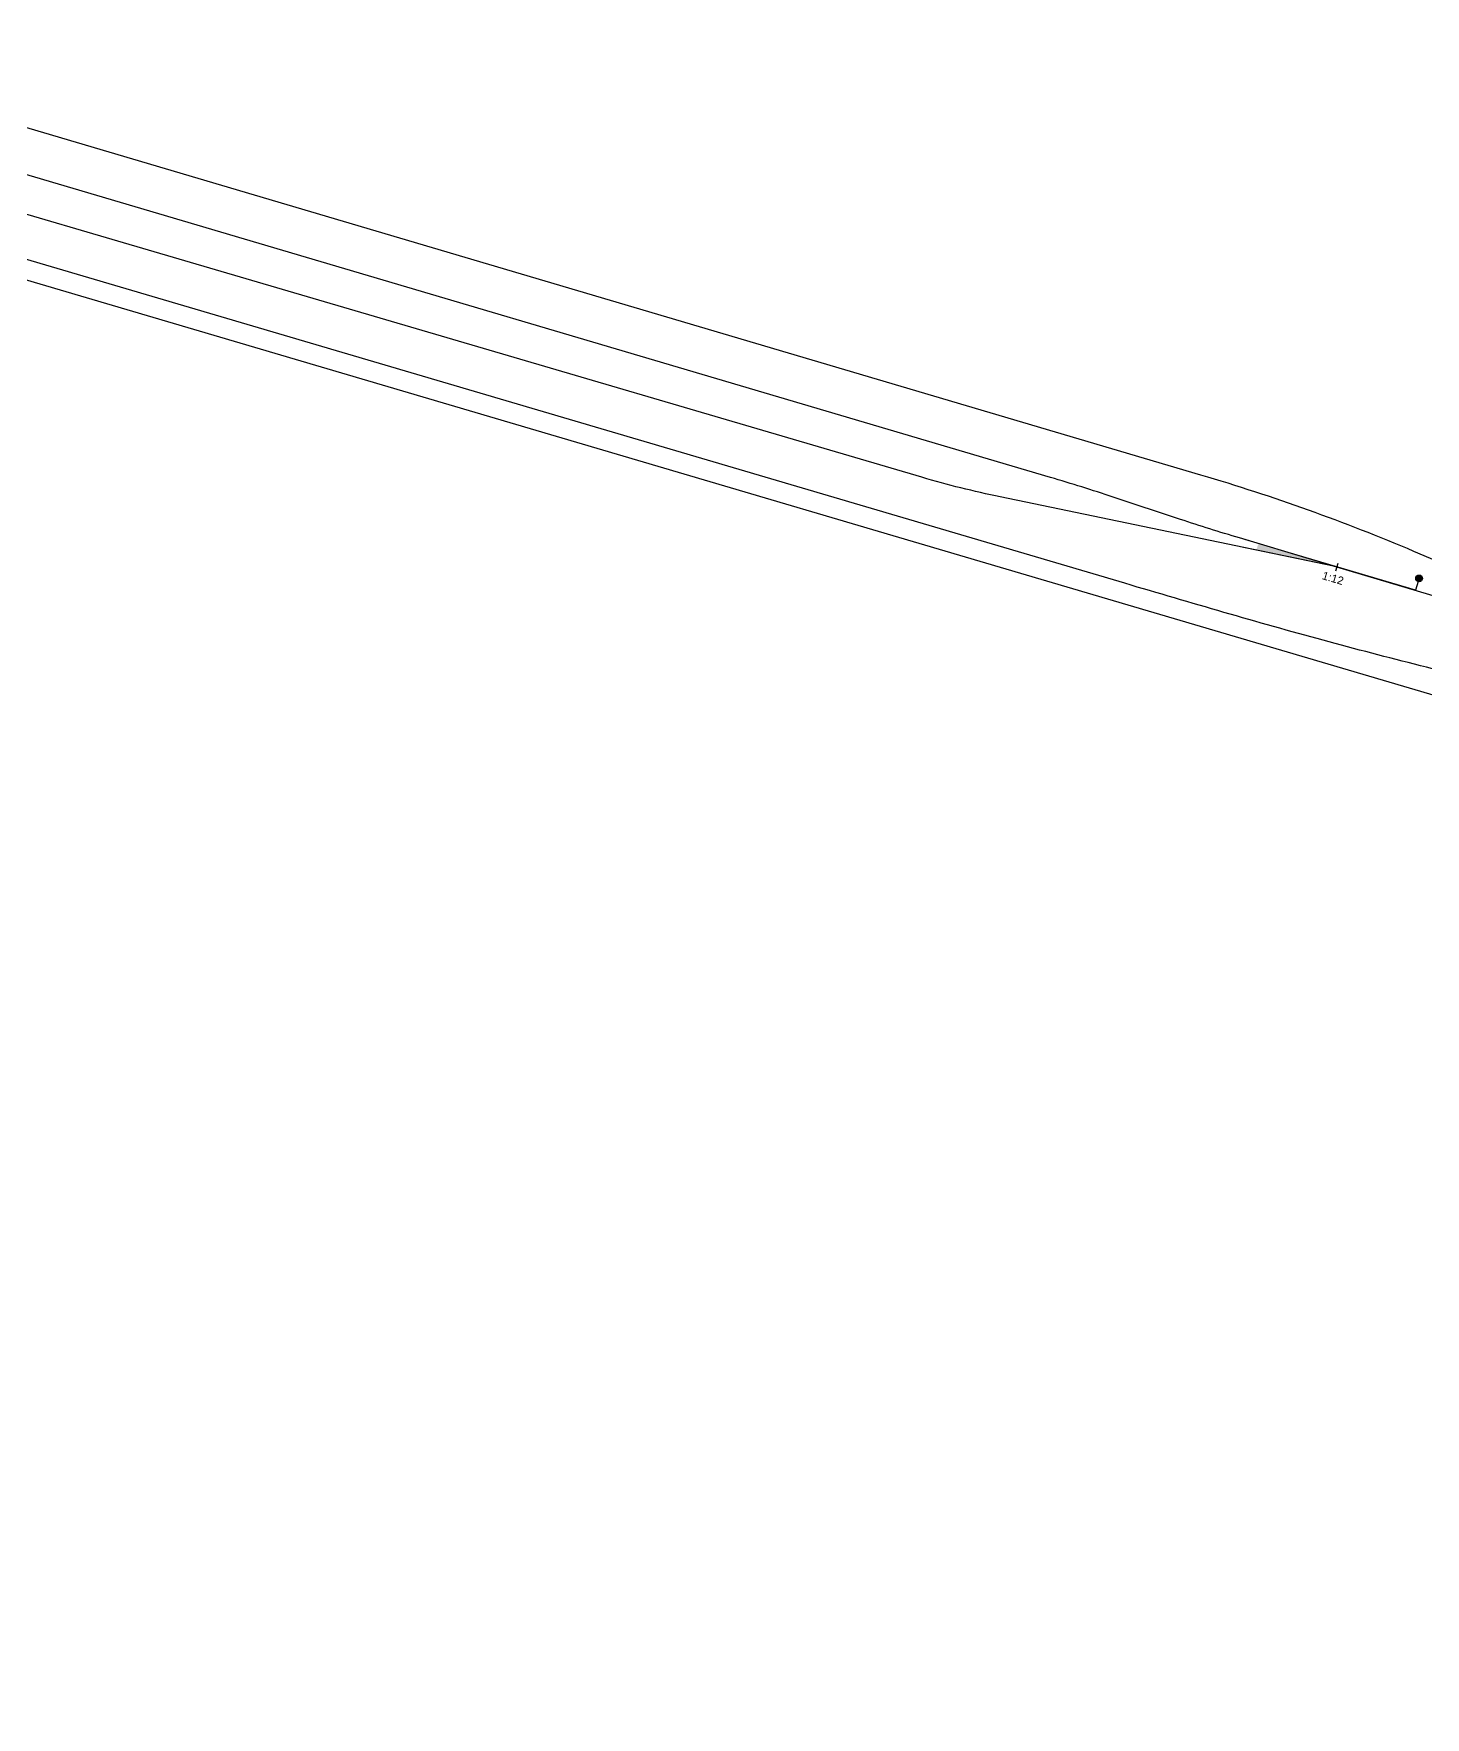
# Model space of a CAD drawing. Header units: metres. Extents: x 286440 to 292902, y 7462783 to 7466165.
# Drawn here: x 288125.1 to 288472.9, y 7464907.5 to 7465328.3 of the extents above; entities that cross this region are included whole.
import ezdxf
from ezdxf.enums import TextEntityAlignment as Align

# ---------------------------------------------------------------- set-up
doc = ezdxf.new("R2010")
doc.units = ezdxf.units.M
doc.header["$LTSCALE"] = 10
for name, color, linetype, lineweight in [('_AUX-PLANTA', 255, 'Continuous', 30), ('U-HZ-EIXO CARGA', 170, 'CARGA_LINE', 30), ('U-HZ-EIXO TIC', 40, 'TIC_LINE', 30), ('U-HZ-EIXO-TIM', 90, 'TIM_LINE INTERIOR', 30)]:
    doc.layers.add(name, color=color, linetype=linetype, lineweight=lineweight)
doc.layers.add('F-HZ-AMV', color=3, linetype='Continuous')
doc.layers.add('U-HZ-AMV', color=3, linetype='Continuous')
doc.styles.add('ARIAL', font='arial.ttf')
doc.styles.get("Standard").update_dxf_attribs({"font": 'arial.ttf'})
doc.linetypes.add('CARGA_LINE', pattern='A,3.5,-0.25,["CARGA",Standard,S=0.175,R=0,X=-0.05,Y=-0.1],-0.95', length=4.7)
doc.linetypes.add('TIC_LIN_INTERIOR', pattern='A,3.5,-0.25,["TIC >>",Standard,S=0.175,R=0,X=-0.05,Y=-0.1],-1', length=4.75)
doc.linetypes.add('TIC_LINE', pattern='A,3.5,-0.25,["TIC",Standard,S=0.175,R=0,X=-0.05,Y=-0.1],-0.5', length=4.25)
doc.linetypes.add('TIC_LINE CENTRO', pattern='A,3.5,-0.25,["<< TIC",Standard,S=0.175,R=0,X=-0.05,Y=-0.1],-1', length=4.75)
doc.linetypes.add('TIM_LINE CENTRO', pattern='A,3.5,-0.25,["<< TIM",Standard,S=0.175,R=0,X=-0.05,Y=-0.1],-1', length=4.75)
doc.linetypes.add('TIM_LINE INTERIOR', pattern='A,3.5,-0.25,["TIM >>",Standard,S=0.175,R=0,X=-0.05,Y=-0.1],-1', length=4.75)

# ---------------------------------------------------------------- blocks, each defined once
blk = doc.blocks.new('AMV 1_12 - METADE')
at = {"layer": 'U-HZ-AMV'}
h = blk.add_hatch(color=250, dxfattribs=at)
h.dxf.hatch_style = 1
h.paths.add_polyline_path([(20.49, 1.73), (0, 0), (20.49, 0)])
at = {"layer": 'U-HZ-AMV', "ltscale": 5}
blk.add_hatch(color=256, dxfattribs=at).paths.add_polyline_path([(-19.66, -3.07, 1), (-21.32, -3.07, 1)])
for p, q in [((-20.49, -2.23), (-20.49, 0)), ((0, 1), (0, -1))]:
    blk.add_line(p, q, dxfattribs=at)
at = {"layer": 'U-HZ-AMV'}
blk.add_line((-20.49, 0), (12.71, 0), dxfattribs=at)
at = {"layer": 'U-HZ-AMV', "const_width": 0.2, "flags": 128}
for points in [[(-20.49, 0), (20.49, 0)], [(0, 0), (24.39, 2.03)], [(0, 0), (24.31, 0)]]:
    blk.add_lwpolyline(points, dxfattribs=at)
at = {"layer": 'U-HZ-AMV', "ltscale": 5}
blk.add_circle((-20.49, -3.07), 0.833, dxfattribs=at)
at = {"layer": 'U-HZ-AMV', "style": 'ARIAL'}
blk.add_attdef('1:12', text='', height=2, dxfattribs=at).set_placement((0, 3), align=Align.MIDDLE_CENTER)

msp = doc.modelspace()

# ---------------------------------------------------------------- linework, layer by layer
at = {"layer": 'U-HZ-EIXO CARGA', "lineweight": 30}
msp.add_lwpolyline([(288971.7, 7464907.46), (288943.19, 7464949.46, 0.001104), (288940.57, 7464953.32, 0.171202), (288741.91, 7465099.82), (288711.47, 7465109.11, 0.036771), (288647.01, 7465123.71), (288608.14, 7465129.56, -0.034369), (288527.71, 7465147.38), (288106.26, 7465271.62)], format="xyb", dxfattribs=at)
at = {"layer": 'U-HZ-EIXO TIC', "linetype": 'TIC_LINE CENTRO', "flags": 128}
msp.add_lwpolyline([(288450.81, 7465195.01), (288366.67, 7465212.48, -0.020226), (288347.06, 7465217.39), (288060.86, 7465301.43)], format="xyb", dxfattribs=at)
at = {"layer": 'U-HZ-EIXO TIC', "color": 40, "linetype": 'TIC_LIN_INTERIOR', "lineweight": 30, "flags": 128}
msp.add_lwpolyline([(288808.89, 7465080.36, 0.029438), (288769.76, 7465098.32), (288767.95, 7465099.02), (288766.14, 7465099.71), (288764.33, 7465100.39), (288762.52, 7465101.06), (288760.7, 7465101.72), (288758.88, 7465102.38), (288757.05, 7465103.03), (288755.23, 7465103.66), (288753.4, 7465104.3), (288751.57, 7465104.92), (288749.73, 7465105.54), (288747.9, 7465106.15), (288746.06, 7465106.76), (288744.22, 7465107.36), (288742.38, 7465107.96), (288740.53, 7465108.55), (288738.69, 7465109.13), (288736.84, 7465109.71), (288734.99, 7465110.29), (288733.15, 7465110.86), (288731.3, 7465111.43), (288729.45, 7465112), (288727.59, 7465112.57), (288725.74, 7465113.13), (288723.89, 7465113.69), (288722.04, 7465114.24), (288720.18, 7465114.8), (288718.33, 7465115.35), (288716.47, 7465115.91), (288714.62, 7465116.46), (288712.76, 7465117.01), (288693.03, 7465122.89), (288543.45, 7465154.22), (288541.87, 7465154.55), (288540.29, 7465154.88), (288538.72, 7465155.22), (288537.14, 7465155.55), (288535.56, 7465155.88), (288533.98, 7465156.21), (288532.4, 7465156.54), (288530.82, 7465156.87), (288529.25, 7465157.21), (288527.67, 7465157.54), (288526.09, 7465157.88), (288524.51, 7465158.21), (288522.93, 7465158.55), (288521.36, 7465158.88), (288519.78, 7465159.22), (288518.2, 7465159.56), (288516.63, 7465159.9), (288515.05, 7465160.24), (288513.47, 7465160.58), (288511.9, 7465160.92), (288510.32, 7465161.27), (288508.75, 7465161.62), (288507.17, 7465161.96), (288505.6, 7465162.31), (288504.02, 7465162.66), (288502.45, 7465163.01), (288500.87, 7465163.37), (288499.3, 7465163.72), (288497.73, 7465164.08), (288496.16, 7465164.44), (288494.58, 7465164.8, -0.010051), (288445.85, 7465177.07), (288444.3, 7465177.49), (288442.74, 7465177.92), (288441.19, 7465178.35), (288439.64, 7465178.78), (288438.08, 7465179.22), (288436.53, 7465179.65), (288434.98, 7465180.09), (288433.42, 7465180.53), (288431.87, 7465180.97), (288430.32, 7465181.41), (288428.77, 7465181.85), (288427.22, 7465182.29), (288425.67, 7465182.74), (288424.12, 7465183.18), (288422.57, 7465183.63), (288421.02, 7465184.08), (288419.47, 7465184.53), (288417.92, 7465184.98), (288416.37, 7465185.43), (288414.83, 7465185.88), (288413.28, 7465186.33), (288411.73, 7465186.79), (288410.18, 7465187.24), (288408.63, 7465187.7), (288407.09, 7465188.15), (288405.54, 7465188.61), (288403.99, 7465189.06), (288402.44, 7465189.52), (288400.9, 7465189.97), (288399.35, 7465190.43), (288397.8, 7465190.89), (288081.92, 7465284.01)], format="xyb", dxfattribs=at)
at = {"layer": 'U-HZ-EIXO TIC', "linetype": 'TIC_LINE CENTRO', "flags": 128}
msp.add_lwpolyline([(288712.67, 7465117.04), (288450.8, 7465194.97)], dxfattribs=at)
at = {"layer": 'U-HZ-EIXO-TIM', "linetype": 'TIM_LINE CENTRO', "flags": 128}
msp.add_lwpolyline([(288905.22, 7465013.4, 0.130647), (288742.84, 7465112.75), (288536, 7465174.31, -0.027825), (288483.67, 7465193.12), (288470.04, 7465198.88, 0.028292), (288416.82, 7465217.95), (288068.96, 7465320.78, -0.035637), (288048.97, 7465328.27, -0.035637)], format="xyb", dxfattribs=at)
at = {"layer": 'U-HZ-EIXO-TIM', "linetype": 'TIM_LINE INTERIOR', "flags": 128}
msp.add_lwpolyline([(288450.8, 7465194.97), (288426.44, 7465202.23, -0.007742), (288411.67, 7465206.87), (288394.86, 7465212.45, 0.008208), (288379.2, 7465217.36), (288109.73, 7465297.01)], format="xyb", dxfattribs=at)

# ---------------------------------------------------------------- block references
at = {"layer": '_AUX-PLANTA', "ltscale": 0.05}
ref = msp.add_blockref('AMV 1_12 - METADE', (288450.81, 7465195.01), dxfattribs=dict(at, rotation=163.5062388272075))
ref.add_attrib('1:12', '1:12', dxfattribs={"layer": 'F-HZ-AMV', "color": 40, "ltscale": 0.05, "height": 2, "rotation": 343.5062, "style": 'ARIAL'}).set_placement((288449.81, 7465192.17), align=Align.MIDDLE_CENTER)

doc.saveas('drawing.dxf')
